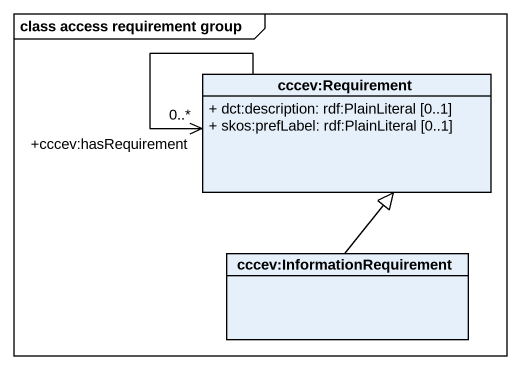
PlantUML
@startuml
mainframe class access requirement group
hide circle
hide empty members
skinparam classAttributeIconSize 0
class "cccev:Requirement" as cccev_Requirement {
  + dct:description: rdf:PlainLiteral [0..1]
  + skos:prefLabel: rdf:PlainLiteral [0..1]
}
class "cccev:InformationRequirement" as cccev_InformationRequirement
cccev_Requirement --> "+cccev:hasRequirement\n0..*" cccev_Requirement
cccev_InformationRequirement -up-|> cccev_Requirement
@enduml
